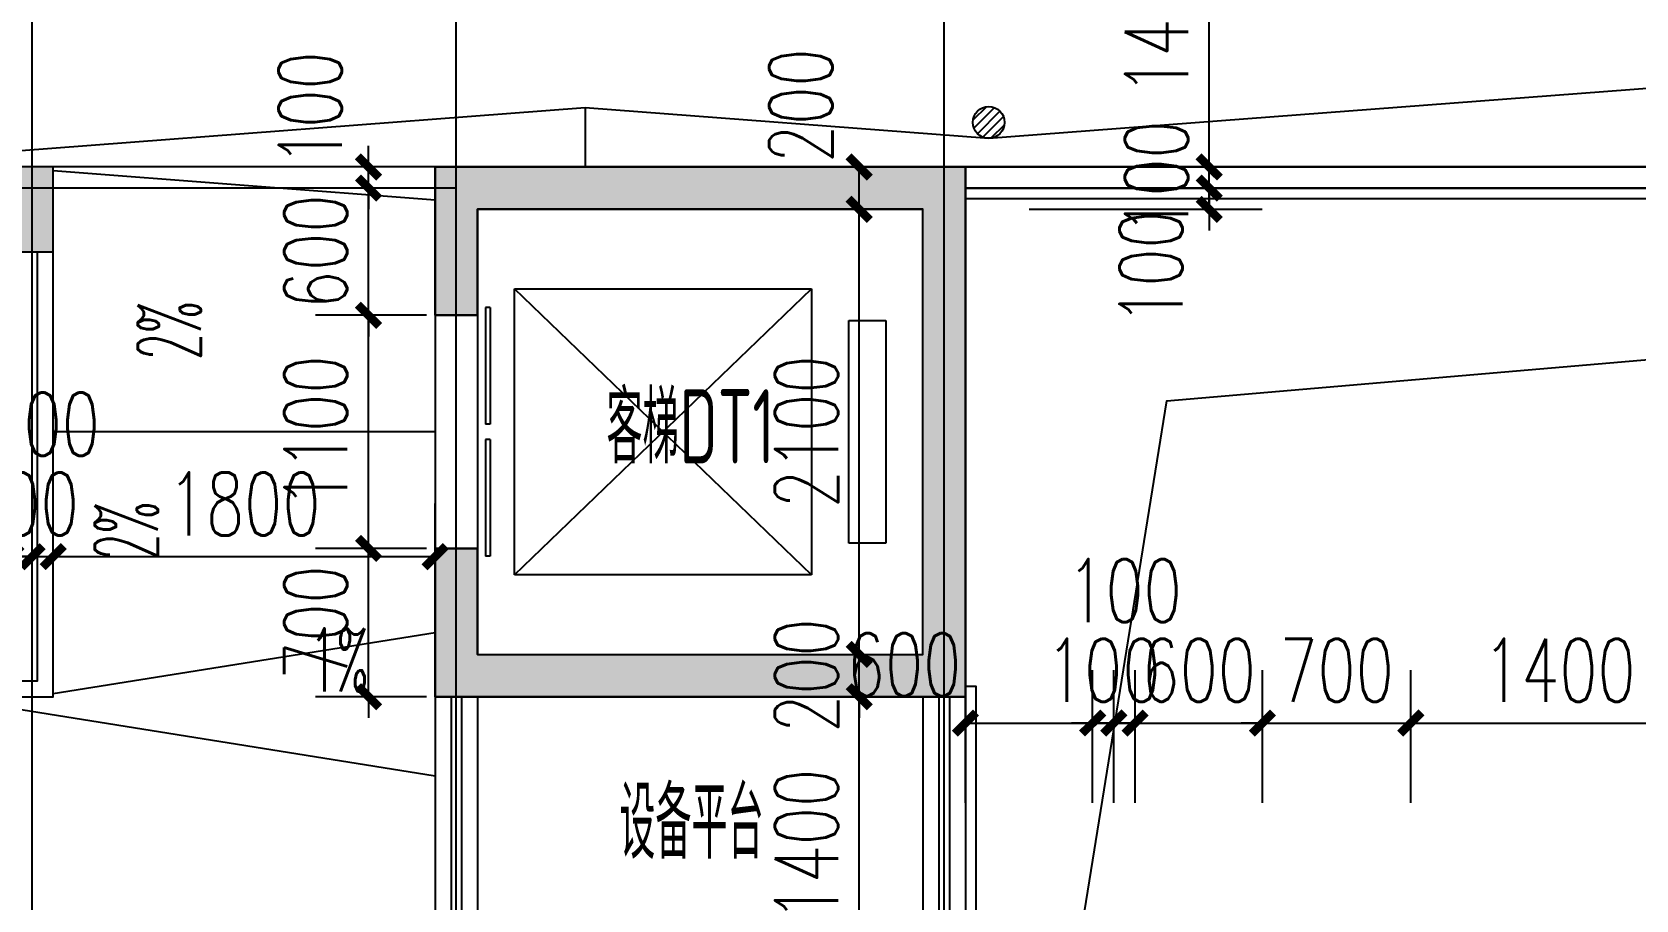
# Model space of a CAD drawing. Extents: x -129588 to 17450, y 1144 to 109436.
# Drawn here: x -22014 to -14453, y 25140 to 29235 of the extents above; entities that cross this region are included whole.
import ezdxf

# ---------------------------------------------------------------- set-up
doc = ezdxf.new("R2010")
doc.units = 0
doc.header["$LTSCALE"] = 1000
doc.header["$MEASUREMENT"] = 0
doc.layers.add('A-area(算全面积)', color=21, linetype='Continuous', plot=False)
doc.layers.add('A-area(算半面积)', color=23, linetype='Continuous', plot=False)
for name, color, linetype in [('A-EVTR', 5, 'Continuous'), ('A-洞口', 105, 'Continuous'), ('A-第三道尺寸线', 105, 'Continuous'), ('A-线脚看线', 9, 'Continuous'), ('AE-FLOR', 151, 'Continuous'), ('DIM_SYMB', 3, 'Continuous'), ('DOTE', 16, 'Continuous'), ('NL', 5, 'Continuous'), ('PUB_HATCH', 8, 'Continuous'), ('PUB_TEXT', 7, 'Continuous'), ('WALL', 2, 'Continuous'), ('WINDOW', 4, 'Continuous'), ('ys', 154, 'Continuous'), ('剪力墙', 6, 'Continuous'), ('栏杆', 142, 'Continuous')]:
    doc.layers.add(name, color=color, linetype=linetype)
doc.styles.add('_TCH_DIM', font='SIMPLEX.shx', dxfattribs={"width": 0.7, "bigfont": 'GBCBIG.shx'})
doc.styles.add('_TCH_DIM_T3', font='SIMPLEX.shx', dxfattribs={"width": 0.705882, "bigfont": 'GBCBIG.shx'})
doc.styles.get("Standard").update_dxf_attribs({"font": 'gbenor.shx', "width": 0.7, "bigfont": 'gbcbig.shx'})
doc.dimstyles.new('_TCH_ARCH&&100', dxfattribs={"dimtxt": 297.5, "dimasz": 100, "dimexe": 250, "dimexo": 300, "dimgap": 100, "dimtad": 1, "dimdec": 0, "dimzin": 0, "dimdsep": 46, "dimtxsty": '_TCH_DIM_T3', "dimblk": 'ARCHTICK', "dimcen": 0.09, "dimclrt": 7, "dimazin": 2, "dimtfac": 1, "dimtdec": 0, "dimtix": 1, "dimtmove": 2, "dimatfit": 3, "dimfxl": 0, "dimtolj": 1, "dimtzin": 0, "dimarcsym": 0})

# ---------------------------------------------------------------- blocks, each defined once
blk = doc.blocks.new('jgjlq030328')
at = {"layer": 'PUB_HATCH'}
for points in [[(-268835, 20511.9), (-268235, 20511.9), (-268235, 20911.9), (-268835, 20911.9)], [(-266435, 20211.9), (-266435, 20911.9), (-263935, 20911.9), (-263935, 18411.9), (-266435, 18411.9), (-266435, 19111.9), (-266235, 19111.9), (-266235, 18611.9), (-264135, 18611.9), (-264135, 20711.9), (-266235, 20711.9), (-266235, 20211.9)]]:
    blk.add_hatch(color=256, dxfattribs=at).paths.add_polyline_path(points)
at = {"layer": '剪力墙'}
for points in [[(-268835, 20511.9), (-268235, 20511.9), (-268235, 20911.9), (-268835, 20911.9)], [(-266435, 20211.9), (-266435, 20911.9), (-263935, 20911.9), (-263935, 18411.9), (-266435, 18411.9), (-266435, 19111.9), (-266235, 19111.9), (-266235, 18611.9), (-264135, 18611.9), (-264135, 20711.9), (-266235, 20711.9), (-266235, 20211.9)]]:
    blk.add_lwpolyline(points, close=True, dxfattribs=at)
blk = doc.blocks.new('zhouxianssceng0329')
at = {"layer": 'DOTE'}
for p, q in [((-22013.7, 143398.2), (-22013.7, 156469.4)), ((-20013.7, 143398.2), (-20013.7, 156469.4)), ((-17713.7, 143398.2), (-17713.7, 156469.4)), ((5501.3, 147398.2), (-22013.7, 147398.2)), ((-20013.7, 147298.2), (-44988.6, 147298.2))]:
    blk.add_line(p, q, dxfattribs=at)
blk = doc.blocks.new('ssxianjiao0329')
at = {"layer": 'A-线脚看线'}
for points in [[(-10063.7, 143498.2), (-10063.7, 143548.2), (-5563.7, 143548.2), (-5563.7, 147248.2), (-17613.7, 147248.2)], [(-17613.7, 144948.2), (-17563.7, 144948.2), (-17563.7, 143448.2), (-17613.7, 143448.2)]]:
    blk.add_lwpolyline(points, dxfattribs=at)
blk = doc.blocks.new('$DORLIB2D$00000127')
at = {"color": 0}
for points in [[(-0.5333, 0.7949), (-0.5333, 0.6904)], [(-0.0333, 0.7949), (-0.5333, 0.7949)], [(-0.0333, 0.7949), (-0.0333, 0.6904)], [(0.5333, 0.7949), (0.0333, 0.7949)], [(0.0333, 0.7949), (0.0333, 0.6904)], [(0.5333, 0.7949), (0.5333, 0.6904)], [(-0.0333, 0.6904), (-0.5333, 0.6904)], [(0.5333, 0.6904), (0.0333, 0.6904)], [(0.5, 0.5), (-0.5, 0.5)]]:
    blk.add_lwpolyline(points, dxfattribs=at)
blk = doc.blocks.new('hhhhxintongqutong0329')
at = {"layer": 'A-area(算全面积)'}
blk.add_lwpolyline([(-17613.7, 20582.6), (-17613.7, 13682.6), (-16213.7, 13682.6), (-16213.5, 16982.6), (-15613.7, 16982.6), (-15613.7, 16782.6), (-5513.7, 16782.6), (-5513.7, 20582.6)], close=True, dxfattribs=at)
at = {"layer": 'A-EVTR'}
for p, q in [((-19738.7, 18757.6), (-19738.7, 20107.6)), ((-19738.7, 20107.6), (-18338.7, 20107.6)), ((-18338.7, 18757.6), (-19738.7, 20107.6)), ((-19738.7, 18757.6), (-18338.7, 20107.6)), ((-18338.7, 20107.6), (-18338.7, 18757.6)), ((-18163.7, 18907.6), (-18163.7, 19957.6)), ((-18163.7, 19957.6), (-17988.7, 19957.6)), ((-17988.7, 19957.6), (-17988.7, 18907.6)), ((-17988.7, 18907.6), (-18163.7, 18907.6)), ((-18338.7, 18757.6), (-19738.7, 18757.6))]:
    blk.add_line(p, q, dxfattribs=at)
at = {"layer": 'AE-FLOR'}
for points in [[(-17613.7, 20682.6), (-5413.7, 20682.6), (-5413.7, 16582.6), (-10013.7, 16582.6)], [(-17613.7, 20582.6), (-5513.7, 20582.6), (-5513.7, 16782.6), (-10013.7, 16782.6)], [(-24913.7, 18182.6), (-21913.7, 18182.6), (-21913.7, 20282.6)], [(-20113.7, 18182.6), (-20113.7, 16782.6)], [(-19913.7, 18182.6), (-19913.7, 16782.6)], [(-17813.7, 18182.6), (-17813.7, 16782.6)], [(-17613.7, 18182.6), (-17613.7, 16782.6)]]:
    blk.add_lwpolyline(points, dxfattribs=at)
at = {"layer": 'WALL'}
for p, q in [((-20113.7, 20682.6), (-17613.7, 20682.6)), ((-20113.7, 20682.6), (-20113.7, 19982.6)), ((-17613.7, 18182.6), (-17613.7, 20682.6)), ((-19913.7, 20482.6), (-17813.7, 20482.6)), ((-19913.7, 19982.6), (-19913.7, 20482.6)), ((-17813.7, 18382.6), (-17813.7, 20482.6)), ((-20113.7, 19982.6), (-19913.7, 19982.6)), ((-19913.7, 18882.6), (-20113.7, 18882.6)), ((-20113.7, 18882.6), (-20113.7, 18182.6)), ((-19913.7, 18382.6), (-19913.7, 18882.6)), ((-19913.7, 18382.6), (-17813.7, 18382.6)), ((-20113.7, 18182.6), (-17613.7, 18182.6))]:
    blk.add_line(p, q, dxfattribs=at)
at = {"layer": '栏杆'}
for points in [[(-24913.7, 18257.6), (-21988.7, 18257.6), (-21988.7, 20282.6)], [(-20038.7, 18182.6), (-20038.7, 16782.6)], [(-19988.7, 18182.6), (-19988.7, 16782.6)], [(-17738.7, 18182.6), (-17738.7, 16782.6)], [(-17688.7, 18182.6), (-17688.7, 16782.6)]]:
    blk.add_lwpolyline(points, dxfattribs=at)
at = {"layer": 'WINDOW', "xscale": 1100, "yscale": -200, "zscale": 1100, "rotation": 90}
blk.add_blockref('$DORLIB2D$00000127', (-20013.7, 19432.6), dxfattribs=at)
at = {"layer": 'PUB_TEXT', "width": 0.7}
for s, height, p in [('客梯', 337.59, (-19305.8, 19283.9)), ('DT1', 350, (-18961.7, 19283.9)), ('设备平台', 337.59, (-19245.3, 17418.6))]:
    blk.add_text(s, height=height, dxfattribs=at).set_placement(p)
blk = doc.blocks.new('_LV13')
at = {"color": 0}
for p, q in [((-0.071, 0.495), (-0.495, 0.071)), ((0.183, 0.465), (-0.465, -0.183)), ((0.354, 0.354), (-0.354, -0.354)), ((0.465, 0.183), (-0.183, -0.465)), ((0.495, -0.071), (0.071, -0.495))]:
    blk.add_line(p, q, dxfattribs=at)
blk.add_circle((0, 0), 0.5)
blk = doc.blocks.new('_ArchTick')
at = {"color": 0, "linetype": 'ByBlock', "const_width": 0.4}
blk.add_lwpolyline([(-0.5, -0.5), (0.5, 0.5)], dxfattribs=at)
blk = doc.blocks.new('*D332')
at = {"layer": 'A-第三道尺寸线', "color": 0, "lineweight": -2, "transparency": 16777216}
for p, q in [((-18791.2, 28598.2), (-17864.3, 28598.2)), ((-18114.3, 28398.2), (-18114.3, 28598.2)), ((-18791.2, 28398.2), (-17864.3, 28398.2))]:
    blk.add_line(p, q, dxfattribs=at)
at = {"layer": 'Defpoints', "color": 0, "transparency": 16777216}
for p in [(-19091.2, 28598.2), (-18114.3, 28598.2), (-19091.2, 28398.2)]:
    blk.add_point(p, dxfattribs=at)
at = {"layer": 'A-第三道尺寸线', "color": 0, "lineweight": -2, "transparency": 16777216, "xscale": 100, "yscale": 100, "zscale": 100}
for p, rotation in [((-18114.3, 28598.2), 90), ((-18114.3, 28398.2), 270)]:
    blk.add_blockref('_ArchTick', p, dxfattribs=dict(at, rotation=rotation))
at = {"layer": 'A-第三道尺寸线', "color": 7, "transparency": 16777216, "insert": (-18389.3, 28887.2), "char_height": 297.5, "attachment_point": 5, "rotation": 90, "style": '_TCH_DIM_T3'}
blk.add_mtext('\\A1;200', dxfattribs=at)
blk = doc.blocks.new('*D333')
at = {"layer": 'A-第三道尺寸线', "color": 0, "lineweight": -2, "transparency": 16777216}
for p, q in [((-18791.2, 28398.2), (-17864.3, 28398.2)), ((-18114.3, 26298.2), (-18114.3, 28398.2)), ((-18791.2, 26298.2), (-17864.3, 26298.2))]:
    blk.add_line(p, q, dxfattribs=at)
at = {"layer": 'Defpoints', "color": 0, "transparency": 16777216}
for p in [(-19091.2, 28398.2), (-18114.3, 28398.2), (-19091.2, 26298.2)]:
    blk.add_point(p, dxfattribs=at)
at = {"layer": 'A-第三道尺寸线', "color": 0, "lineweight": -2, "transparency": 16777216, "xscale": 100, "yscale": 100, "zscale": 100}
for p, rotation in [((-18114.3, 28398.2), 90), ((-18114.3, 26298.2), 270)]:
    blk.add_blockref('_ArchTick', p, dxfattribs=dict(at, rotation=rotation))
at = {"layer": 'A-第三道尺寸线', "color": 7, "transparency": 16777216, "insert": (-18363, 27348.2), "char_height": 297.5, "attachment_point": 5, "rotation": 90, "style": '_TCH_DIM_T3'}
blk.add_mtext('\\A1;2100', dxfattribs=at)
blk = doc.blocks.new('*D334')
at = {"layer": 'A-第三道尺寸线', "color": 0, "lineweight": -2, "transparency": 16777216}
for p, q in [((-18114.3, 26298.2), (-18114.3, 26398.2)), ((-18791.2, 26298.2), (-17864.3, 26298.2)), ((-18114.3, 26098.2), (-18114.3, 26298.2)), ((-18791.2, 26098.2), (-17864.3, 26098.2)), ((-18114.3, 26098.2), (-18114.3, 25998.2))]:
    blk.add_line(p, q, dxfattribs=at)
at = {"layer": 'Defpoints', "color": 0, "transparency": 16777216}
for p in [(-19091.2, 26298.2), (-18114.3, 26298.2), (-19091.2, 26098.2)]:
    blk.add_point(p, dxfattribs=at)
at = {"layer": 'A-第三道尺寸线', "color": 0, "lineweight": -2, "transparency": 16777216, "xscale": 100, "yscale": 100, "zscale": 100}
for p, rotation in [((-18114.3, 26298.2), 270), ((-18114.3, 26098.2), 90)]:
    blk.add_blockref('_ArchTick', p, dxfattribs=dict(at, rotation=rotation))
at = {"layer": 'A-第三道尺寸线', "color": 7, "transparency": 16777216, "insert": (-18363, 26198.2), "char_height": 297.5, "attachment_point": 5, "rotation": 90, "style": '_TCH_DIM_T3'}
blk.add_mtext('\\A1;200', dxfattribs=at)
blk = doc.blocks.new('*D335')
at = {"layer": 'A-第三道尺寸线', "color": 0, "lineweight": -2, "transparency": 16777216}
for p, q in [((-18791.2, 26098.2), (-17864.3, 26098.2)), ((-18114.3, 24698.2), (-18114.3, 26098.2)), ((-18791.2, 24698.2), (-17864.3, 24698.2))]:
    blk.add_line(p, q, dxfattribs=at)
at = {"layer": 'Defpoints', "color": 0, "transparency": 16777216}
for p in [(-19091.2, 26098.2), (-18114.3, 26098.2), (-19091.2, 24698.2)]:
    blk.add_point(p, dxfattribs=at)
at = {"layer": 'A-第三道尺寸线', "color": 0, "lineweight": -2, "transparency": 16777216, "xscale": 100, "yscale": 100, "zscale": 100}
for p, rotation in [((-18114.3, 26098.2), 90), ((-18114.3, 24698.2), 270)]:
    blk.add_blockref('_ArchTick', p, dxfattribs=dict(at, rotation=rotation))
at = {"layer": 'A-第三道尺寸线', "color": 7, "transparency": 16777216, "insert": (-18363, 25398.2), "char_height": 297.5, "attachment_point": 5, "rotation": 90, "style": '_TCH_DIM_T3'}
blk.add_mtext('\\A1;1400', dxfattribs=at)
blk = doc.blocks.new('*D347')
at = {"layer": 'A-第三道尺寸线', "color": 0, "lineweight": -2, "transparency": 16777216}
for p, q in [((-17613.7, 25598.2), (-17613.7, 26224.5)), ((-17013.7, 25598.2), (-17013.7, 26224.5)), ((-17613.7, 25974.5), (-17013.7, 25974.5))]:
    blk.add_line(p, q, dxfattribs=at)
at = {"layer": 'Defpoints', "color": 0, "transparency": 16777216}
for p in [(-17013.7, 25974.5), (-17613.7, 25298.2), (-17013.7, 25298.2)]:
    blk.add_point(p, dxfattribs=at)
at = {"layer": 'A-第三道尺寸线', "color": 0, "lineweight": -2, "transparency": 16777216, "xscale": 100, "yscale": 100, "zscale": 100, "rotation": 180}
blk.add_blockref('_ArchTick', (-17613.7, 25974.5), dxfattribs=at)
at = {"layer": 'A-第三道尺寸线', "color": 0, "lineweight": -2, "transparency": 16777216, "xscale": 100, "yscale": 100, "zscale": 100}
blk.add_blockref('_ArchTick', (-17013.7, 25974.5), dxfattribs=at)
at = {"layer": 'A-第三道尺寸线', "color": 7, "transparency": 16777216, "insert": (-17902.7, 26249.5), "char_height": 297.5, "attachment_point": 5, "style": '_TCH_DIM_T3'}
blk.add_mtext('\\A1;600', dxfattribs=at)
blk = doc.blocks.new('*D348')
at = {"layer": 'A-第三道尺寸线', "color": 0, "lineweight": -2, "transparency": 16777216}
for p, q in [((-17013.7, 25598.2), (-17013.7, 26224.5)), ((-16913.7, 25598.2), (-16913.7, 26224.5)), ((-17013.7, 25974.5), (-17113.7, 25974.5)), ((-17013.7, 25974.5), (-16913.7, 25974.5)), ((-16913.7, 25974.5), (-16813.7, 25974.5))]:
    blk.add_line(p, q, dxfattribs=at)
at = {"layer": 'Defpoints', "color": 0, "transparency": 16777216}
for p in [(-16913.7, 25974.5), (-17013.7, 25298.2), (-16913.7, 25298.2)]:
    blk.add_point(p, dxfattribs=at)
at = {"layer": 'A-第三道尺寸线', "color": 0, "lineweight": -2, "transparency": 16777216, "xscale": 100, "yscale": 100, "zscale": 100}
blk.add_blockref('_ArchTick', (-17013.7, 25974.5), dxfattribs=at)
at = {"layer": 'A-第三道尺寸线', "color": 0, "lineweight": -2, "transparency": 16777216, "xscale": 100, "yscale": 100, "zscale": 100, "rotation": 180}
blk.add_blockref('_ArchTick', (-16913.7, 25974.5), dxfattribs=at)
at = {"layer": 'A-第三道尺寸线', "color": 7, "transparency": 16777216, "insert": (-16963.7, 26223.3), "char_height": 297.5, "attachment_point": 5, "style": '_TCH_DIM_T3'}
blk.add_mtext('\\A1;100', dxfattribs=at)
blk = doc.blocks.new('*D349')
at = {"layer": 'A-第三道尺寸线', "color": 0, "lineweight": -2, "transparency": 16777216}
for p, q in [((-16913.7, 25598.2), (-16913.7, 26224.5)), ((-16813.7, 25598.2), (-16813.7, 26224.5)), ((-16913.7, 25974.5), (-17013.7, 25974.5)), ((-16913.7, 25974.5), (-16813.7, 25974.5)), ((-16813.7, 25974.5), (-16713.7, 25974.5))]:
    blk.add_line(p, q, dxfattribs=at)
at = {"layer": 'Defpoints', "color": 0, "transparency": 16777216}
for p in [(-16813.7, 25974.5), (-16913.7, 25298.2), (-16813.7, 25298.2)]:
    blk.add_point(p, dxfattribs=at)
at = {"layer": 'A-第三道尺寸线', "color": 0, "lineweight": -2, "transparency": 16777216, "xscale": 100, "yscale": 100, "zscale": 100}
blk.add_blockref('_ArchTick', (-16913.7, 25974.5), dxfattribs=at)
at = {"layer": 'A-第三道尺寸线', "color": 0, "lineweight": -2, "transparency": 16777216, "xscale": 100, "yscale": 100, "zscale": 100, "rotation": 180}
blk.add_blockref('_ArchTick', (-16813.7, 25974.5), dxfattribs=at)
at = {"layer": 'A-第三道尺寸线', "color": 7, "transparency": 16777216, "insert": (-16863.7, 26599.5), "char_height": 297.5, "attachment_point": 5, "style": '_TCH_DIM_T3'}
blk.add_mtext('\\A1;100', dxfattribs=at)
blk = doc.blocks.new('*D350')
at = {"layer": 'A-第三道尺寸线', "color": 0, "lineweight": -2, "transparency": 16777216}
for p, q in [((-16813.7, 25598.2), (-16813.7, 26224.5)), ((-16213.7, 25598.2), (-16213.7, 26224.5)), ((-16813.7, 25974.5), (-16913.7, 25974.5)), ((-16813.7, 25974.5), (-16213.7, 25974.5)), ((-16213.7, 25974.5), (-16113.7, 25974.5))]:
    blk.add_line(p, q, dxfattribs=at)
at = {"layer": 'Defpoints', "color": 0, "transparency": 16777216}
for p in [(-16213.7, 25974.5), (-16813.7, 25298.2), (-16213.7, 25298.2)]:
    blk.add_point(p, dxfattribs=at)
at = {"layer": 'A-第三道尺寸线', "color": 0, "lineweight": -2, "transparency": 16777216, "xscale": 100, "yscale": 100, "zscale": 100}
blk.add_blockref('_ArchTick', (-16813.7, 25974.5), dxfattribs=at)
at = {"layer": 'A-第三道尺寸线', "color": 0, "lineweight": -2, "transparency": 16777216, "xscale": 100, "yscale": 100, "zscale": 100, "rotation": 180}
blk.add_blockref('_ArchTick', (-16213.7, 25974.5), dxfattribs=at)
at = {"layer": 'A-第三道尺寸线', "color": 7, "transparency": 16777216, "insert": (-16513.7, 26223.3), "char_height": 297.5, "attachment_point": 5, "style": '_TCH_DIM_T3'}
blk.add_mtext('\\A1;600', dxfattribs=at)
blk = doc.blocks.new('*D351')
at = {"layer": 'A-第三道尺寸线', "color": 0, "lineweight": -2, "transparency": 16777216}
for p, q in [((-16213.7, 25598.2), (-16213.7, 26224.5)), ((-15513.7, 25598.2), (-15513.7, 26224.5)), ((-16213.7, 25974.5), (-16313.7, 25974.5)), ((-16213.7, 25974.5), (-15513.7, 25974.5)), ((-15513.7, 25974.5), (-15413.7, 25974.5))]:
    blk.add_line(p, q, dxfattribs=at)
at = {"layer": 'Defpoints', "color": 0, "transparency": 16777216}
for p in [(-15513.7, 25974.5), (-16213.7, 25298.2), (-15513.7, 25298.2)]:
    blk.add_point(p, dxfattribs=at)
at = {"layer": 'A-第三道尺寸线', "color": 0, "lineweight": -2, "transparency": 16777216, "xscale": 100, "yscale": 100, "zscale": 100}
blk.add_blockref('_ArchTick', (-16213.7, 25974.5), dxfattribs=at)
at = {"layer": 'A-第三道尺寸线', "color": 0, "lineweight": -2, "transparency": 16777216, "xscale": 100, "yscale": 100, "zscale": 100, "rotation": 180}
blk.add_blockref('_ArchTick', (-15513.7, 25974.5), dxfattribs=at)
at = {"layer": 'A-第三道尺寸线', "color": 7, "transparency": 16777216, "insert": (-15863.7, 26223.3), "char_height": 297.5, "attachment_point": 5, "style": '_TCH_DIM_T3'}
blk.add_mtext('\\A1;700', dxfattribs=at)
blk = doc.blocks.new('*D352')
at = {"layer": 'A-第三道尺寸线', "color": 0, "lineweight": -2, "transparency": 16777216}
for p, q in [((-15513.7, 25598.2), (-15513.7, 26224.5)), ((-14113.7, 25598.2), (-14113.7, 26224.5)), ((-15513.7, 25974.5), (-14113.7, 25974.5))]:
    blk.add_line(p, q, dxfattribs=at)
at = {"layer": 'Defpoints', "color": 0, "transparency": 16777216}
for p in [(-14113.7, 25974.5), (-15513.7, 25298.2), (-14113.7, 25298.2)]:
    blk.add_point(p, dxfattribs=at)
at = {"layer": 'A-第三道尺寸线', "color": 0, "lineweight": -2, "transparency": 16777216, "xscale": 100, "yscale": 100, "zscale": 100, "rotation": 180}
blk.add_blockref('_ArchTick', (-15513.7, 25974.5), dxfattribs=at)
at = {"layer": 'A-第三道尺寸线', "color": 0, "lineweight": -2, "transparency": 16777216, "xscale": 100, "yscale": 100, "zscale": 100}
blk.add_blockref('_ArchTick', (-14113.7, 25974.5), dxfattribs=at)
at = {"layer": 'A-第三道尺寸线', "color": 7, "transparency": 16777216, "insert": (-14813.7, 26223.3), "char_height": 297.5, "attachment_point": 5, "style": '_TCH_DIM_T3'}
blk.add_mtext('\\A1;1400', dxfattribs=at)
blk = doc.blocks.new('*D365')
at = {"layer": 'A-第三道尺寸线', "color": 0, "lineweight": -2, "transparency": 16777216}
for p, q in [((-20427.5, 28598.2), (-20427.5, 28698.2)), ((-20153.5, 28598.2), (-20677.5, 28598.2)), ((-20427.5, 28498.2), (-20427.5, 28598.2)), ((-20153.5, 28498.2), (-20677.5, 28498.2)), ((-20427.5, 28498.2), (-20427.5, 28398.2))]:
    blk.add_line(p, q, dxfattribs=at)
at = {"layer": 'Defpoints', "color": 0, "transparency": 16777216}
for p in [(-20427.5, 28598.2), (-19853.5, 28598.2), (-19853.5, 28498.2)]:
    blk.add_point(p, dxfattribs=at)
at = {"layer": 'A-第三道尺寸线', "color": 0, "lineweight": -2, "transparency": 16777216, "xscale": 100, "yscale": 100, "zscale": 100}
for p, rotation in [((-20427.5, 28598.2), 270), ((-20427.5, 28498.2), 90)]:
    blk.add_blockref('_ArchTick', p, dxfattribs=dict(at, rotation=rotation))
at = {"layer": 'A-第三道尺寸线', "color": 7, "transparency": 16777216, "insert": (-20702.5, 28873.2), "char_height": 297.5, "attachment_point": 5, "rotation": 90, "style": '_TCH_DIM_T3'}
blk.add_mtext('\\A1;100', dxfattribs=at)
blk = doc.blocks.new('*D366')
at = {"layer": 'A-第三道尺寸线', "color": 0, "lineweight": -2, "transparency": 16777216}
for p, q in [((-20427.5, 28498.2), (-20427.5, 28598.2)), ((-20153.5, 28498.2), (-20677.5, 28498.2)), ((-20427.5, 27898.2), (-20427.5, 28498.2)), ((-20153.5, 27898.2), (-20677.5, 27898.2)), ((-20427.5, 27898.2), (-20427.5, 27798.2))]:
    blk.add_line(p, q, dxfattribs=at)
at = {"layer": 'Defpoints', "color": 0, "transparency": 16777216}
for p in [(-20427.5, 28498.2), (-19853.5, 28498.2), (-19853.5, 27898.2)]:
    blk.add_point(p, dxfattribs=at)
at = {"layer": 'A-第三道尺寸线', "color": 0, "lineweight": -2, "transparency": 16777216, "xscale": 100, "yscale": 100, "zscale": 100}
for p, rotation in [((-20427.5, 28498.2), 270), ((-20427.5, 27898.2), 90)]:
    blk.add_blockref('_ArchTick', p, dxfattribs=dict(at, rotation=rotation))
at = {"layer": 'A-第三道尺寸线', "color": 7, "transparency": 16777216, "insert": (-20676.3, 28198.2), "char_height": 297.5, "attachment_point": 5, "rotation": 90, "style": '_TCH_DIM_T3'}
blk.add_mtext('\\A1;600', dxfattribs=at)
blk = doc.blocks.new('*D367')
at = {"layer": 'A-第三道尺寸线', "color": 0, "lineweight": -2, "transparency": 16777216}
for p, q in [((-20153.5, 27898.2), (-20677.5, 27898.2)), ((-20427.5, 26798.2), (-20427.5, 27898.2)), ((-20153.5, 26798.2), (-20677.5, 26798.2))]:
    blk.add_line(p, q, dxfattribs=at)
at = {"layer": 'Defpoints', "color": 0, "transparency": 16777216}
for p in [(-20427.5, 27898.2), (-19853.5, 27898.2), (-19853.5, 26798.2)]:
    blk.add_point(p, dxfattribs=at)
at = {"layer": 'A-第三道尺寸线', "color": 0, "lineweight": -2, "transparency": 16777216, "xscale": 100, "yscale": 100, "zscale": 100}
for p, rotation in [((-20427.5, 27898.2), 90), ((-20427.5, 26798.2), 270)]:
    blk.add_blockref('_ArchTick', p, dxfattribs=dict(at, rotation=rotation))
at = {"layer": 'A-第三道尺寸线', "color": 7, "transparency": 16777216, "insert": (-20676.3, 27348.2), "char_height": 297.5, "attachment_point": 5, "rotation": 90, "style": '_TCH_DIM_T3'}
blk.add_mtext('\\A1;1100', dxfattribs=at)
blk = doc.blocks.new('*D368')
at = {"layer": 'A-第三道尺寸线', "color": 0, "lineweight": -2, "transparency": 16777216}
for p, q in [((-20427.5, 26798.2), (-20427.5, 26898.2)), ((-20153.5, 26798.2), (-20677.5, 26798.2)), ((-20427.5, 26098.2), (-20427.5, 26798.2)), ((-20153.5, 26098.2), (-20677.5, 26098.2)), ((-20427.5, 26098.2), (-20427.5, 25998.2))]:
    blk.add_line(p, q, dxfattribs=at)
at = {"layer": 'Defpoints', "color": 0, "transparency": 16777216}
for p in [(-20427.5, 26798.2), (-19853.5, 26798.2), (-19853.5, 26098.2)]:
    blk.add_point(p, dxfattribs=at)
at = {"layer": 'A-第三道尺寸线', "color": 0, "lineweight": -2, "transparency": 16777216, "xscale": 100, "yscale": 100, "zscale": 100}
for p, rotation in [((-20427.5, 26798.2), 270), ((-20427.5, 26098.2), 90)]:
    blk.add_blockref('_ArchTick', p, dxfattribs=dict(at, rotation=rotation))
at = {"layer": 'A-第三道尺寸线', "color": 7, "transparency": 16777216, "insert": (-20676.3, 26448.2), "char_height": 297.5, "attachment_point": 5, "rotation": 90, "style": '_TCH_DIM_T3'}
blk.add_mtext('\\A1;700', dxfattribs=at)
blk = doc.blocks.new('*D397')
at = {"layer": 'A-第三道尺寸线', "color": 0, "lineweight": -2, "transparency": 16777216}
for p, q in [((-22113.7, 26396.1), (-22113.7, 27009.5)), ((-22013.7, 26396.1), (-22013.7, 27009.5)), ((-22113.7, 26759.5), (-22213.7, 26759.5)), ((-22113.7, 26759.5), (-22013.7, 26759.5)), ((-22013.7, 26759.5), (-21913.7, 26759.5))]:
    blk.add_line(p, q, dxfattribs=at)
at = {"layer": 'Defpoints', "color": 0, "transparency": 16777216}
for p in [(-22013.7, 26759.5), (-22113.7, 26096.1), (-22013.7, 26096.1)]:
    blk.add_point(p, dxfattribs=at)
at = {"layer": 'A-第三道尺寸线', "color": 0, "lineweight": -2, "transparency": 16777216, "xscale": 100, "yscale": 100, "zscale": 100}
blk.add_blockref('_ArchTick', (-22113.7, 26759.5), dxfattribs=at)
at = {"layer": 'A-第三道尺寸线', "color": 0, "lineweight": -2, "transparency": 16777216, "xscale": 100, "yscale": 100, "zscale": 100, "rotation": 180}
blk.add_blockref('_ArchTick', (-22013.7, 26759.5), dxfattribs=at)
at = {"layer": 'A-第三道尺寸线', "color": 7, "transparency": 16777216, "insert": (-22063.7, 27008.2), "char_height": 297.5, "attachment_point": 5, "style": '_TCH_DIM_T3'}
blk.add_mtext('\\A1;100', dxfattribs=at)
blk = doc.blocks.new('*D398')
at = {"layer": 'A-第三道尺寸线', "color": 0, "lineweight": -2, "transparency": 16777216}
for p, q in [((-22013.7, 26396.1), (-22013.7, 27009.5)), ((-21913.7, 26396.1), (-21913.7, 27009.5)), ((-22013.7, 26759.5), (-22113.7, 26759.5)), ((-22013.7, 26759.5), (-21913.7, 26759.5)), ((-21913.7, 26759.5), (-21813.7, 26759.5))]:
    blk.add_line(p, q, dxfattribs=at)
at = {"layer": 'Defpoints', "color": 0, "transparency": 16777216}
for p in [(-21913.7, 26759.5), (-22013.7, 26096.1), (-21913.7, 26096.1)]:
    blk.add_point(p, dxfattribs=at)
at = {"layer": 'A-第三道尺寸线', "color": 0, "lineweight": -2, "transparency": 16777216, "xscale": 100, "yscale": 100, "zscale": 100}
blk.add_blockref('_ArchTick', (-22013.7, 26759.5), dxfattribs=at)
at = {"layer": 'A-第三道尺寸线', "color": 0, "lineweight": -2, "transparency": 16777216, "xscale": 100, "yscale": 100, "zscale": 100, "rotation": 180}
blk.add_blockref('_ArchTick', (-21913.7, 26759.5), dxfattribs=at)
at = {"layer": 'A-第三道尺寸线', "color": 7, "transparency": 16777216, "insert": (-21963.7, 27384.5), "char_height": 297.5, "attachment_point": 5, "style": '_TCH_DIM_T3'}
blk.add_mtext('\\A1;100', dxfattribs=at)
blk = doc.blocks.new('*D399')
at = {"layer": 'A-第三道尺寸线', "color": 0, "lineweight": -2, "transparency": 16777216}
for p, q in [((-21913.7, 26396.1), (-21913.7, 27009.5)), ((-20113.7, 26396.1), (-20113.7, 27009.5)), ((-21913.7, 26759.5), (-20113.7, 26759.5))]:
    blk.add_line(p, q, dxfattribs=at)
at = {"layer": 'Defpoints', "color": 0, "transparency": 16777216}
for p in [(-20113.7, 26759.5), (-21913.7, 26096.1), (-20113.7, 26096.1)]:
    blk.add_point(p, dxfattribs=at)
at = {"layer": 'A-第三道尺寸线', "color": 0, "lineweight": -2, "transparency": 16777216, "xscale": 100, "yscale": 100, "zscale": 100, "rotation": 180}
blk.add_blockref('_ArchTick', (-21913.7, 26759.5), dxfattribs=at)
at = {"layer": 'A-第三道尺寸线', "color": 0, "lineweight": -2, "transparency": 16777216, "xscale": 100, "yscale": 100, "zscale": 100}
blk.add_blockref('_ArchTick', (-20113.7, 26759.5), dxfattribs=at)
at = {"layer": 'A-第三道尺寸线', "color": 7, "transparency": 16777216, "insert": (-21013.7, 27008.2), "char_height": 297.5, "attachment_point": 5, "style": '_TCH_DIM_T3'}
blk.add_mtext('\\A1;1800', dxfattribs=at)
blk = doc.blocks.new('*D401')
at = {"layer": 'A-第三道尺寸线', "color": 0, "lineweight": -2, "transparency": 16777216}
for p, q in [((-17313.7, 29998.2), (-16214, 29998.2)), ((-16464, 28598.2), (-16464, 29998.2)), ((-17313.7, 28598.2), (-16214, 28598.2))]:
    blk.add_line(p, q, dxfattribs=at)
at = {"layer": 'Defpoints', "color": 0, "transparency": 16777216}
for p in [(-17613.7, 29998.2), (-16464, 29998.2), (-17613.7, 28598.2)]:
    blk.add_point(p, dxfattribs=at)
at = {"layer": 'A-第三道尺寸线', "color": 0, "lineweight": -2, "transparency": 16777216, "xscale": 100, "yscale": 100, "zscale": 100}
for p, rotation in [((-16464, 29998.2), 90), ((-16464, 28598.2), 270)]:
    blk.add_blockref('_ArchTick', p, dxfattribs=dict(at, rotation=rotation))
at = {"layer": 'A-第三道尺寸线', "color": 7, "transparency": 16777216, "insert": (-16712.7, 29298.2), "char_height": 297.5, "attachment_point": 5, "rotation": 90, "style": '_TCH_DIM_T3'}
blk.add_mtext('\\A1;1400', dxfattribs=at)
blk = doc.blocks.new('*D402')
at = {"layer": 'A-第三道尺寸线', "color": 0, "lineweight": -2, "transparency": 16777216}
for p, q in [((-16464, 28598.2), (-16464, 28698.2)), ((-17313.7, 28598.2), (-16214, 28598.2)), ((-16464, 28498.2), (-16464, 28598.2)), ((-17313.7, 28498.2), (-16214, 28498.2)), ((-16464, 28498.2), (-16464, 28398.2))]:
    blk.add_line(p, q, dxfattribs=at)
at = {"layer": 'Defpoints', "color": 0, "transparency": 16777216}
for p in [(-17613.7, 28598.2), (-16464, 28598.2), (-17613.7, 28498.2)]:
    blk.add_point(p, dxfattribs=at)
at = {"layer": 'A-第三道尺寸线', "color": 0, "lineweight": -2, "transparency": 16777216, "xscale": 100, "yscale": 100, "zscale": 100}
for p, rotation in [((-16464, 28598.2), 270), ((-16464, 28498.2), 90)]:
    blk.add_blockref('_ArchTick', p, dxfattribs=dict(at, rotation=rotation))
at = {"layer": 'A-第三道尺寸线', "color": 7, "transparency": 16777216, "insert": (-16712.7, 28548.2), "char_height": 297.5, "attachment_point": 5, "rotation": 90, "style": '_TCH_DIM_T3'}
blk.add_mtext('\\A1;100', dxfattribs=at)
blk = doc.blocks.new('*D403')
at = {"layer": 'A-第三道尺寸线', "color": 0, "lineweight": -2, "transparency": 16777216}
for p, q in [((-16464, 28498.2), (-16464, 28598.2)), ((-17313.7, 28498.2), (-16214, 28498.2)), ((-16464, 28398.2), (-16464, 28498.2)), ((-17313.7, 28398.2), (-16214, 28398.2)), ((-16464, 28398.2), (-16464, 28298.2))]:
    blk.add_line(p, q, dxfattribs=at)
at = {"layer": 'Defpoints', "color": 0, "transparency": 16777216}
for p in [(-17613.7, 28498.2), (-16464, 28498.2), (-17613.7, 28398.2)]:
    blk.add_point(p, dxfattribs=at)
at = {"layer": 'A-第三道尺寸线', "color": 0, "lineweight": -2, "transparency": 16777216, "xscale": 100, "yscale": 100, "zscale": 100}
for p, rotation in [((-16464, 28498.2), 270), ((-16464, 28398.2), 90)]:
    blk.add_blockref('_ArchTick', p, dxfattribs=dict(at, rotation=rotation))
at = {"layer": 'A-第三道尺寸线', "color": 7, "transparency": 16777216, "insert": (-16739, 28123.2), "char_height": 297.5, "attachment_point": 5, "rotation": 90, "style": '_TCH_DIM_T3'}
blk.add_mtext('\\A1;100', dxfattribs=at)

msp = doc.modelspace()

# ---------------------------------------------------------------- linework, layer by layer
at = {"layer": 'A-area(算全面积)', "elevation": 0}
msp.add_lwpolyline([(-17613.7, 28598.2), (-20113.7, 28598.2), (-20113.7, 26098.2), (-17613.7, 26098.2)], close=True, dxfattribs=at)
at = {"layer": 'A-area(算半面积)'}
msp.add_lwpolyline([(-5513.7, 28498.2), (-17613.7, 28498.2), (-17613.7, 28598.2), (-20113.7, 28598.2), (-20113.7, 24698.2), (-24913.7, 24698.2), (-24913.7, 26298.2), (-22113.7, 26298.2), (-22113.7, 28198.2), (-22513.7, 28198.2), (-22513.7, 28398.2), (-32413.7, 28398.2)], dxfattribs=at)
at = {"layer": 'A-洞口'}
msp.add_lwpolyline([(-17613.7, 21598.2), (-16663.3, 27494.2), (-5563.7, 28448.2)], dxfattribs=at)
at = {"layer": 'DIM_SYMB'}
for points in [[(-15567.1, 29820.6, 0, 0, 0), (-15567.1, 29325.7, 80, 0, 0), (-15567.1, 29025.7, 0, 0, 0)], [(-21113.2, 27532.2, 0, 0, 0), (-21113.2, 28027.1, 80, 0, 0), (-21113.2, 28327.1, 0, 0, 0)], [(-21315.5, 27164.3, 0, 0, 0), (-21315.5, 26669.4, 80, 0, 0), (-21315.5, 26369.4, 0, 0, 0)], [(-20297, 26018.3, 0, 0, 0), (-20791.9, 26018.3, 80, 0, 0), (-21091.9, 26018.3, 0, 0, 0)]]:
    msp.add_lwpolyline(points, format="xyseb", dxfattribs=at)
at = {"layer": 'ys'}
for points in [[(-17503.7, 28733.2), (-11563.7, 29185.4), (-4113.7, 28618.3)], [(-22623.7, 28633.2), (-19406.9, 28878.1), (-17503.7, 28733.2)], [(-19406.9, 28878.1), (-19406.9, 28598.2)], [(-20113.7, 28442.1), (-21913.7, 28579.2)], [(-20113.7, 27348.2), (-21913.7, 27348.2)], [(-20113.7, 26400.5), (-21913.7, 26112.8)], [(-22223.7, 26063.2), (-20113.7, 25725.9)]]:
    msp.add_lwpolyline(points, dxfattribs=at)

# ---------------------------------------------------------------- block references
for name, p in [('zhouxianssceng0329', (0, -118800)), ('ssxianjiao0329', (0, -118800)), ('hhhhxintongqutong0329', (0, 7915.6))]:
    msp.add_blockref(name, p)
at = {"layer": 'NL', "ltscale": 0.5, "extrusion": (0, 0, -1), "xscale": -150, "yscale": 150, "zscale": -150}
msp.add_blockref('_LV13', (17503.7, 28808.2), dxfattribs=at)
at = {"layer": '剪力墙'}
msp.add_blockref('jgjlq030328', (246321.3, 7686.3, 0), dxfattribs=at)

# ---------------------------------------------------------------- texts
at = {"layer": 'PUB_TEXT', "style": '_TCH_DIM', "width": 0.494118}
for p in [(-21218.2, 27687.8), (-21420.5, 26742.6)]:
    msp.add_text('2%', height=297.5, rotation=90, dxfattribs=at).set_placement(p)
msp.add_text('1%', height=297.5, dxfattribs=at).set_placement((-20704.7, 26123.3))

# ---------------------------------------------------------------- dimensions: what is measured, and where the dimension line sits
at = {"layer": 'A-第三道尺寸线'}
for p1, p2, distance, picture, middle in [((-17613.7, 28598.2), (-17613.7, 29998.2), -1149.8, '*D401', (-16712.7, 29298.2)), ((-17613.7, 28498.2), (-17613.7, 28598.2), -1149.8, '*D402', (-16712.7, 28548.2)), ((-19853.5, 27898.2), (-19853.5, 28498.2), 574, '*D366', (-20676.3, 28198.2)), ((-19091.2, 26298.2), (-19091.2, 28398.2), -976.9, '*D333', (-18363, 27348.2)), ((-19853.5, 26798.2), (-19853.5, 27898.2), 574, '*D367', (-20676.3, 27348.2)), ((-22113.7, 26096.1), (-22013.7, 26096.1), 663.4, '*D397', (-22063.7, 27008.2)), ((-21913.7, 26096.1), (-20113.7, 26096.1), 663.4, '*D399', (-21013.7, 27008.2)), ((-19853.5, 26098.2), (-19853.5, 26798.2), 574, '*D368', (-20676.3, 26448.2)), ((-19091.2, 26098.2), (-19091.2, 26298.2), -976.9, '*D334', (-18363, 26198.2)), ((-17013.7, 25298.2), (-16913.7, 25298.2), 676.3, '*D348', (-16963.7, 26223.3)), ((-16813.7, 25298.2), (-16213.7, 25298.2), 676.3, '*D350', (-16513.7, 26223.3)), ((-16213.7, 25298.2), (-15513.7, 25298.2), 676.3, '*D351', (-15863.7, 26223.3)), ((-15513.7, 25298.2), (-14113.7, 25298.2), 676.3, '*D352', (-14813.7, 26223.3)), ((-19091.2, 24698.2), (-19091.2, 26098.2), -976.9, '*D335', (-18363, 25398.2))]:
    dim = msp.add_aligned_dim(p1=p1, p2=p2, distance=distance, dimstyle='_TCH_ARCH&&100', dxfattribs=at)
    dim.commit()
    dim.dimension.update_dxf_attribs({"geometry": picture, "text_midpoint": middle})
for base, p1, p2, angle, picture, middle in [((-20427.5, 28598.2), (-19853.5, 28498.2), (-19853.5, 28598.2), 90, '*D365', (-20702.5, 28873.2)), ((-18114.3, 28598.2), (-19091.2, 28398.2), (-19091.2, 28598.2), 90, '*D332', (-18389.3, 28887.2)), ((-16464, 28498.2), (-17613.7, 28398.2), (-17613.7, 28498.2), 90, '*D403', (-16739, 28123.2)), ((-21913.7, 26759.5), (-22013.7, 26096.1), (-21913.7, 26096.1), 0, '*D398', (-21963.7, 27384.5)), ((-16813.7, 25974.5), (-16913.7, 25298.2), (-16813.7, 25298.2), 0, '*D349', (-16863.7, 26599.5)), ((-17013.7, 25974.5), (-17613.7, 25298.2), (-17013.7, 25298.2), 0, '*D347', (-17902.7, 26249.5))]:
    dim = msp.add_linear_dim(base=base, p1=p1, p2=p2, angle=angle, dimstyle='_TCH_ARCH&&100', dxfattribs=at)
    dim.commit()
    dim.dimension.update_dxf_attribs({"geometry": picture, "text_midpoint": middle, "dimtype": 129})

doc.saveas('drawing.dxf')
